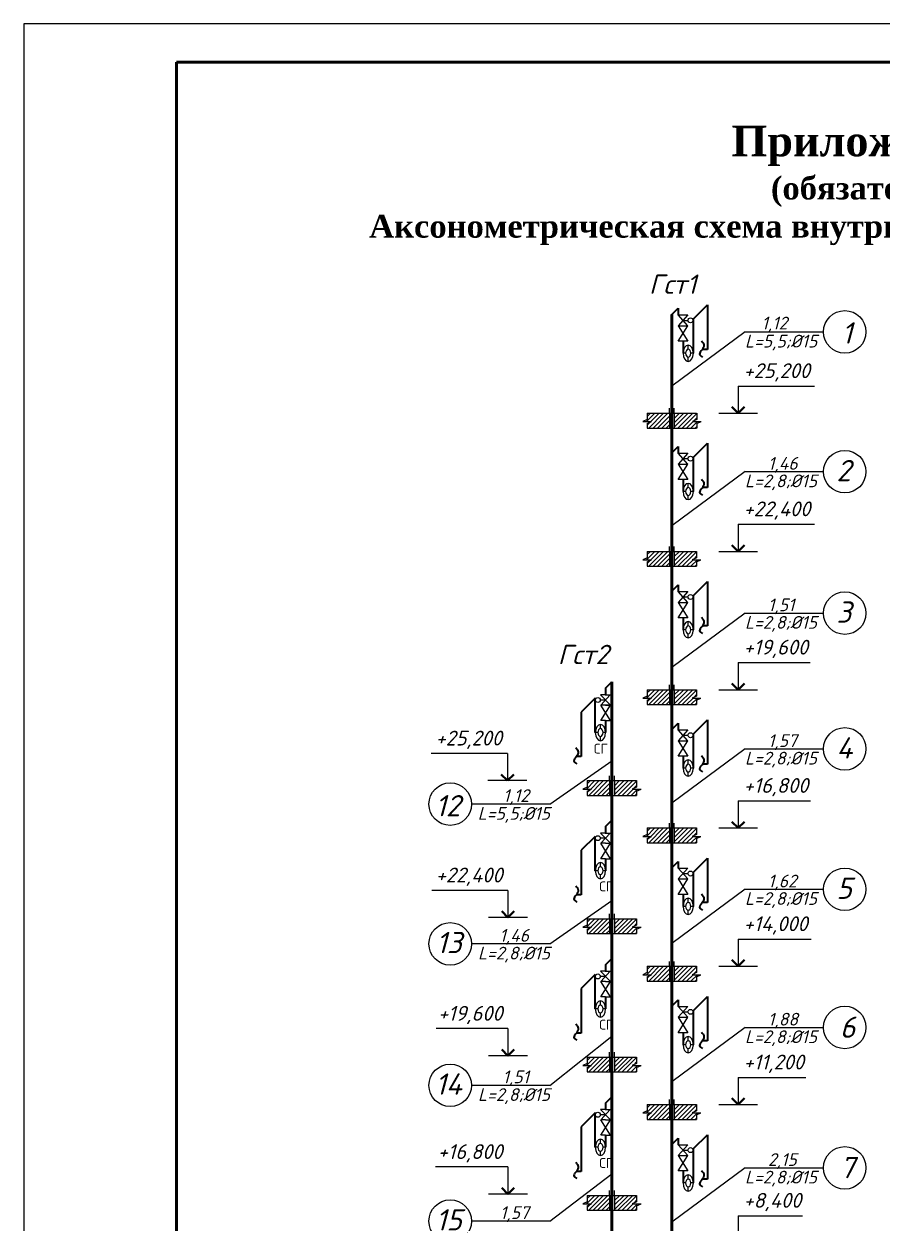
# Model space of a CAD drawing. Header units: millimetres. Extents: x -710977 to 10671, y -929782 to 89628.
# Drawn here: x 573 to 685.4, y 4702.1 to 4859.2 of the extents above; entities that cross this region are included whole.
import ezdxf

# ---------------------------------------------------------------- set-up
doc = ezdxf.new("R2010")
doc.units = ezdxf.units.MM
doc.header["$LTSCALE"] = 0.4
doc.layers.add('аксонометрия', color=84, linetype='Continuous')
doc.layers.add('кварталыИнфо', color=7, linetype='Continuous')
for name, color, linetype, lineweight in [('газ', 7, 'Continuous', 40), ('здания', 7, 'Continuous', 25), ('Надписи', 7, 'Continuous', 20)]:
    doc.layers.add(name, color=color, linetype=linetype, lineweight=lineweight)
doc.styles.add('1111', font='times.ttf', dxfattribs={"height": 3.5})
doc.styles.add('Zhenka', font='isocpeur.ttf', dxfattribs={"height": 400})
doc.styles.add('текстовый', font='isocpeui.ttf', dxfattribs={"height": 5})
pattern_1 = [(45, (322.7099, 4636.1933), (-0.28609493, 0.28609493), [])]
pattern_2 = [(45, (322.7099, 4618.06725), (-0.28609493, 0.28609493), [])]
pattern_3 = [(45, (330.56465, 4629.968), (-0.28609493, 0.28609493), [])]
pattern_4 = [(45, (330.56465, 4648.09405), (-0.28609493, 0.28609493), [])]
pattern_5 = [(45, (330.56465, 4666.2201), (-0.28609493, 0.28609493), [])]
pattern_6 = [(45, (330.56465, 4684.34615), (-0.28609493, 0.28609493), [])]

msp = doc.modelspace()

# ---------------------------------------------------------------- hatches: boundary and pattern name
at = {"layer": 'аксонометрия', "lineweight": 25}
h = msp.add_hatch(dxfattribs=at)
h.set_pattern_fill('ANSI31', scale=3.236795, style=0)
h.set_pattern_definition([(45, (330.56465, 4720.57867), (-0.28609493, 0.28609493), [])])
h.paths.add_polyline_path([(657.574, 4806.275), (657.574, 4808.217), (654.661, 4808.217), (654.661, 4807.381), (654.087, 4807.116), (655.235, 4807.116), (654.661, 4806.852), (654.661, 4806.275)])
h = msp.add_hatch(dxfattribs=at)
h.set_pattern_fill('ANSI31', scale=3.236795, style=0)
h.set_pattern_definition([(45, (330.56465, 4702.4526), (-0.28609493, 0.28609493), [])])
h.paths.add_polyline_path([(661.708, 4807.116), (660.56, 4807.116), (661.134, 4807.381), (661.134, 4808.217), (658.221, 4808.217), (658.221, 4806.275), (661.134, 4806.275), (661.134, 4806.852)])
h = msp.add_hatch(dxfattribs=at)
h.set_pattern_fill('ANSI31', scale=3.236795, style=0)
h.set_pattern_definition([(45, (330.56465, 4702.4722), (-0.28609493, 0.28609493), [])])
h.paths.add_polyline_path([(657.574, 4788.168), (657.574, 4790.111), (654.661, 4790.111), (654.661, 4789.274), (654.087, 4789.01), (655.235, 4789.01), (654.661, 4788.746), (654.661, 4788.168)])
h = msp.add_hatch(dxfattribs=at)
h.set_pattern_fill('ANSI31', scale=3.236795, style=0)
h.set_pattern_definition(pattern_6)
h.paths.add_polyline_path([(661.708, 4789.01), (660.56, 4789.01), (661.134, 4789.274), (661.134, 4790.111), (658.221, 4790.111), (658.221, 4788.168), (661.134, 4788.168), (661.134, 4788.746)])
h = msp.add_hatch(dxfattribs=at)
h.set_pattern_fill('ANSI31', scale=3.236795, style=0)
h.set_pattern_definition(pattern_6)
h.paths.add_polyline_path([(657.574, 4770.042), (657.574, 4771.984), (654.661, 4771.984), (654.661, 4771.148), (654.087, 4770.884), (655.235, 4770.884), (654.661, 4770.62), (654.661, 4770.042)])
h = msp.add_hatch(dxfattribs=at)
h.set_pattern_fill('ANSI31', scale=3.236795, style=0)
h.set_pattern_definition(pattern_5)
h.paths.add_polyline_path([(661.708, 4770.884), (660.56, 4770.884), (661.134, 4771.148), (661.134, 4771.984), (658.221, 4771.984), (658.221, 4770.042), (661.134, 4770.042), (661.134, 4770.62)])
h = msp.add_hatch(dxfattribs=at)
h.set_pattern_fill('ANSI31', scale=3.236795, style=0)
h.set_pattern_definition([(45, (322.7099, 4672.426), (-0.28609493, 0.28609493), [])])
h.paths.add_polyline_path([(649.719, 4758.122), (649.719, 4760.064), (646.806, 4760.064), (646.806, 4759.228), (646.232, 4758.964), (647.38, 4758.964), (646.806, 4758.699), (646.806, 4758.122)])
h = msp.add_hatch(dxfattribs=at)
h.set_pattern_fill('ANSI31', scale=3.236795, style=0)
h.set_pattern_definition([(45, (322.7099, 4654.29993), (-0.28609493, 0.28609493), [])])
h.paths.add_polyline_path([(650.367, 4758.122), (653.28, 4758.122), (653.28, 4758.699), (653.854, 4758.964), (652.706, 4758.964), (653.28, 4759.228), (653.28, 4760.064), (650.367, 4760.064)])
h = msp.add_hatch(dxfattribs=at)
h.set_pattern_fill('ANSI31', scale=3.236795, style=0)
h.set_pattern_definition(pattern_5)
h.paths.add_polyline_path([(657.574, 4751.916), (657.574, 4753.858), (654.661, 4753.858), (654.661, 4753.022), (654.087, 4752.758), (655.235, 4752.758), (654.661, 4752.494), (654.661, 4751.916)])
h = msp.add_hatch(dxfattribs=at)
h.set_pattern_fill('ANSI31', scale=3.236795, style=0)
h.set_pattern_definition(pattern_4)
h.paths.add_polyline_path([(661.708, 4752.758), (660.56, 4752.758), (661.134, 4753.022), (661.134, 4753.858), (658.221, 4753.858), (658.221, 4751.916), (661.134, 4751.916), (661.134, 4752.494)])
h = msp.add_hatch(dxfattribs=at)
h.set_pattern_fill('ANSI31', scale=3.236795, style=0)
h.set_pattern_definition([(45, (322.7099, 4654.31935), (-0.28609493, 0.28609493), [])])
h.paths.add_polyline_path([(649.719, 4740.016), (649.719, 4741.958), (646.806, 4741.958), (646.806, 4741.121), (646.232, 4740.857), (647.38, 4740.857), (646.806, 4740.593), (646.806, 4740.016)])
h = msp.add_hatch(dxfattribs=at)
h.set_pattern_fill('ANSI31', scale=3.236795, style=0)
h.set_pattern_definition(pattern_1)
h.paths.add_polyline_path([(650.367, 4740.016), (653.28, 4740.016), (653.28, 4740.593), (653.854, 4740.857), (652.706, 4740.857), (653.28, 4741.121), (653.28, 4741.958), (650.367, 4741.958)])
h = msp.add_hatch(dxfattribs=at)
h.set_pattern_fill('ANSI31', scale=3.236795, style=0)
h.set_pattern_definition(pattern_4)
h.paths.add_polyline_path([(657.574, 4733.79), (657.574, 4735.732), (654.661, 4735.732), (654.661, 4734.896), (654.087, 4734.632), (655.235, 4734.632), (654.661, 4734.368), (654.661, 4733.79)])
h = msp.add_hatch(dxfattribs=at)
h.set_pattern_fill('ANSI31', scale=3.236795, style=0)
h.set_pattern_definition(pattern_3)
h.paths.add_polyline_path([(661.708, 4734.632), (660.56, 4734.632), (661.134, 4734.896), (661.134, 4735.732), (658.221, 4735.732), (658.221, 4733.79), (661.134, 4733.79), (661.134, 4734.368)])
h = msp.add_hatch(dxfattribs=at)
h.set_pattern_fill('ANSI31', scale=3.236795, style=0)
h.set_pattern_definition(pattern_1)
h.paths.add_polyline_path([(649.719, 4721.89), (649.719, 4723.832), (646.806, 4723.832), (646.806, 4722.995), (646.232, 4722.731), (647.38, 4722.731), (646.806, 4722.467), (646.806, 4721.89)])
h = msp.add_hatch(dxfattribs=at)
h.set_pattern_fill('ANSI31', scale=3.236795, style=0)
h.set_pattern_definition(pattern_2)
h.paths.add_polyline_path([(650.367, 4721.89), (653.28, 4721.89), (653.28, 4722.467), (653.854, 4722.731), (652.706, 4722.731), (653.28, 4722.995), (653.28, 4723.832), (650.367, 4723.832)])
h = msp.add_hatch(dxfattribs=at)
h.set_pattern_fill('ANSI31', scale=3.236795, style=0)
h.set_pattern_definition(pattern_3)
h.paths.add_polyline_path([(657.574, 4715.664), (657.574, 4717.606), (654.661, 4717.606), (654.661, 4716.77), (654.087, 4716.506), (655.235, 4716.506), (654.661, 4716.242), (654.661, 4715.664)])
h = msp.add_hatch(dxfattribs=at)
h.set_pattern_fill('ANSI31', scale=3.236795, style=0)
h.set_pattern_definition([(45, (330.56465, 4611.84195), (-0.28609493, 0.28609493), [])])
h.paths.add_polyline_path([(661.708, 4716.506), (660.56, 4716.506), (661.134, 4716.77), (661.134, 4717.606), (658.221, 4717.606), (658.221, 4715.664), (661.134, 4715.664), (661.134, 4716.242)])
h = msp.add_hatch(dxfattribs=at)
h.set_pattern_fill('ANSI31', scale=3.236795, style=0)
h.set_pattern_definition(pattern_2)
h.paths.add_polyline_path([(649.719, 4703.763), (649.719, 4705.706), (646.806, 4705.706), (646.806, 4704.869), (646.232, 4704.605), (647.38, 4704.605), (646.806, 4704.341), (646.806, 4703.763)])
h = msp.add_hatch(dxfattribs=at)
h.set_pattern_fill('ANSI31', scale=3.236795, style=0)
h.set_pattern_definition([(45, (322.7099, 4599.9412), (-0.28609493, 0.28609493), [])])
h.paths.add_polyline_path([(650.367, 4703.763), (653.28, 4703.763), (653.28, 4704.341), (653.854, 4704.605), (652.706, 4704.605), (653.28, 4704.869), (653.28, 4705.706), (650.367, 4705.706)])

# ---------------------------------------------------------------- linework, layer by layer
at = {"color": 7, "lineweight": 35}
for p, q in [((657.898, 4821.145), (658.722, 4821.969)), ((658.722, 4821.969), (658.722, 4821.103)), ((660.719, 4820.585), (662.55, 4822.416)), ((662.55, 4822.416), (662.55, 4816.59)), ((660.719, 4816.086), (660.719, 4820.585)), ((659.359, 4817.659), (659.359, 4816.086)), ((662.55, 4816.59), (661.902, 4816.59)), ((660.719, 4802.459), (662.55, 4804.29)), ((662.55, 4804.29), (662.55, 4798.464)), ((657.898, 4803.019), (658.722, 4803.843)), ((658.722, 4803.843), (658.722, 4802.977)), ((660.719, 4797.96), (660.719, 4802.459)), ((659.359, 4799.533), (659.359, 4797.96)), ((662.55, 4798.464), (661.902, 4798.464)), ((657.898, 4784.893), (658.722, 4785.717)), ((658.722, 4785.717), (658.722, 4784.851)), ((660.719, 4784.333), (662.55, 4786.164)), ((662.55, 4786.164), (662.55, 4780.338)), ((660.719, 4779.834), (660.719, 4784.333)), ((659.359, 4781.407), (659.359, 4779.834)), ((662.55, 4780.338), (661.902, 4780.338)), ((649.219, 4772.168), (650.043, 4772.992)), ((649.219, 4772.168), (649.219, 4771.303)), ((647.859, 4770.867), (646.028, 4769.036)), ((647.859, 4766.368), (647.859, 4770.867)), ((646.028, 4769.036), (646.028, 4763.21)), ((649.219, 4767.94), (649.219, 4766.368)), ((657.898, 4766.767), (658.722, 4767.591)), ((658.722, 4767.591), (658.722, 4766.725)), ((660.719, 4766.207), (662.55, 4768.038)), ((662.55, 4768.038), (662.55, 4762.212)), ((660.719, 4761.708), (660.719, 4766.207)), ((646.028, 4763.21), (645.381, 4763.21)), ((659.359, 4763.281), (659.359, 4761.708)), ((662.55, 4762.212), (661.902, 4762.212)), ((649.219, 4754.061), (650.043, 4754.885)), ((649.219, 4754.061), (649.219, 4753.196)), ((647.859, 4752.76), (646.028, 4750.929)), ((647.859, 4748.261), (647.859, 4752.76)), ((646.028, 4750.929), (646.028, 4745.103)), ((649.219, 4749.833), (649.219, 4748.261)), ((657.898, 4748.641), (658.722, 4749.464)), ((658.722, 4749.464), (658.722, 4748.599)), ((660.719, 4748.081), (662.55, 4749.912)), ((662.55, 4749.912), (662.55, 4744.086)), ((660.719, 4743.582), (660.719, 4748.081)), ((646.028, 4745.103), (645.381, 4745.103)), ((659.359, 4745.155), (659.359, 4743.582)), ((662.55, 4744.086), (661.902, 4744.086)), ((649.219, 4735.935), (650.043, 4736.759)), ((649.219, 4735.935), (649.219, 4735.07)), ((647.859, 4734.634), (646.028, 4732.803)), ((647.859, 4730.135), (647.859, 4734.634)), ((646.028, 4732.803), (646.028, 4726.977)), ((649.219, 4731.707), (649.219, 4730.135)), ((657.898, 4730.514), (658.722, 4731.338)), ((658.722, 4731.338), (658.722, 4730.473)), ((660.719, 4729.955), (662.55, 4731.786)), ((662.55, 4731.786), (662.55, 4725.96)), ((660.719, 4725.456), (660.719, 4729.955)), ((646.028, 4726.977), (645.381, 4726.977)), ((659.359, 4727.029), (659.359, 4725.456)), ((662.55, 4725.96), (661.902, 4725.96)), ((649.219, 4717.809), (650.043, 4718.633)), ((649.219, 4717.809), (649.219, 4716.944)), ((647.859, 4716.508), (646.028, 4714.677)), ((647.859, 4712.009), (647.859, 4716.508)), ((646.028, 4714.677), (646.028, 4708.851)), ((649.219, 4713.581), (649.219, 4712.009)), ((657.898, 4712.388), (658.722, 4713.212)), ((658.722, 4713.212), (658.722, 4712.347)), ((660.719, 4711.829), (662.55, 4713.66)), ((662.55, 4713.66), (662.55, 4707.834)), ((660.719, 4707.33), (660.719, 4711.829)), ((646.028, 4708.851), (645.381, 4708.851)), ((659.359, 4708.903), (659.359, 4707.33)), ((662.55, 4707.834), (661.902, 4707.834))]:
    msp.add_line(p, q, dxfattribs=at)
at = {"color": 7, "lineweight": 20}
for p, q in [((667.519, 4818.881), (657.898, 4811.771)), ((667.519, 4818.881), (677.771, 4818.878)), ((667.519, 4818.881), (677.771, 4818.878)), ((666.588, 4811.78), (676.575, 4811.78)), ((667.519, 4800.564), (657.898, 4793.454)), ((667.519, 4800.564), (677.771, 4800.561)), ((667.519, 4800.564), (677.771, 4800.561)), ((666.588, 4793.673), (676.575, 4793.673)), ((667.519, 4782.02), (657.898, 4774.909)), ((667.519, 4782.02), (677.771, 4782.017)), ((667.519, 4782.02), (677.771, 4782.017)), ((666.588, 4775.547), (676.018, 4775.547)), ((636.339, 4763.627), (626.353, 4763.627)), ((667.519, 4764.225), (657.898, 4757.114)), ((667.519, 4764.225), (677.771, 4764.222)), ((667.519, 4764.225), (677.771, 4764.222)), ((666.588, 4757.421), (676.074, 4757.421)), ((641.888, 4756.989), (631.635, 4756.986)), ((641.888, 4756.989), (631.635, 4756.986)), ((636.414, 4745.682), (626.427, 4745.682)), ((667.519, 4745.826), (657.898, 4738.716)), ((667.519, 4745.826), (677.771, 4745.823)), ((667.519, 4745.826), (677.771, 4745.823)), ((641.888, 4738.671), (631.635, 4738.668)), ((641.888, 4738.671), (631.635, 4738.668)), ((666.588, 4739.295), (676.152, 4739.295)), ((636.414, 4727.556), (626.984, 4727.556)), ((667.519, 4727.712), (657.898, 4720.601)), ((667.519, 4727.712), (677.771, 4727.709)), ((667.519, 4727.712), (677.771, 4727.709)), ((666.588, 4721.169), (675.441, 4721.169)), ((641.888, 4720.127), (631.635, 4720.124)), ((641.888, 4720.127), (631.635, 4720.124)), ((636.414, 4709.43), (626.929, 4709.43)), ((667.519, 4709.313), (657.898, 4702.203)), ((667.519, 4709.313), (677.771, 4709.31)), ((667.519, 4709.313), (677.771, 4709.31)), ((641.888, 4702.332), (631.635, 4702.329)), ((641.888, 4702.332), (631.635, 4702.329)), ((666.588, 4703.043), (675.038, 4703.043))]:
    msp.add_line(p, q, dxfattribs=at)
at = {"color": 7, "lineweight": 25}
for p, q in [((666.588, 4811.78), (666.588, 4808.217)), ((664.035, 4808.217), (669.141, 4808.217)), ((666.588, 4793.673), (666.588, 4790.111)), ((664.035, 4790.111), (669.141, 4790.111)), ((666.588, 4775.547), (666.588, 4771.984)), ((664.035, 4771.984), (669.141, 4771.984)), ((636.339, 4763.627), (636.339, 4760.064)), ((638.893, 4760.064), (633.786, 4760.064)), ((666.588, 4757.421), (666.588, 4753.858)), ((664.035, 4753.858), (669.141, 4753.858)), ((636.414, 4745.682), (636.414, 4742.12)), ((638.968, 4742.12), (633.861, 4742.12)), ((666.588, 4739.295), (666.588, 4735.732)), ((664.035, 4735.732), (669.141, 4735.732)), ((636.414, 4727.556), (636.414, 4723.993)), ((638.968, 4723.993), (633.861, 4723.993)), ((666.588, 4721.169), (666.588, 4717.606)), ((664.035, 4717.606), (669.141, 4717.606)), ((636.414, 4709.43), (636.414, 4705.867)), ((638.968, 4705.867), (633.861, 4705.867)), ((666.588, 4703.043), (666.588, 4699.48))]:
    msp.add_line(p, q, dxfattribs=at)
at = {"color": 0, "lineweight": 50}
msp.add_lwpolyline([(592.974, 4854.237), (777.974, 4854.237), (777.974, 4567.237), (592.974, 4567.237)], close=True, dxfattribs=at)
at = {"color": 7, "lineweight": 25}
for centre in [(680.558, 4818.878), (680.558, 4800.561), (680.558, 4782.017), (680.558, 4764.222), (628.848, 4756.986), (680.558, 4745.823), (628.848, 4738.668), (680.558, 4727.709), (628.848, 4720.124), (680.558, 4709.31), (628.848, 4702.329)]:
    msp.add_circle(centre, 2.787, dxfattribs=at)
at = {"color": 7, "lineweight": 35}
for points in [[(661.769, 4817.723), (662.11, 4817.157), (661.859, 4816.532), (661.536, 4815.959), (661.91, 4815.585)], [(661.769, 4799.597), (662.11, 4799.031), (661.859, 4798.406), (661.536, 4797.833), (661.91, 4797.459)], [(661.769, 4781.471), (662.11, 4780.905), (661.859, 4780.28), (661.536, 4779.707), (661.91, 4779.333)], [(645.291, 4764.401), (645.632, 4763.835), (645.381, 4763.21), (645.058, 4762.637), (645.432, 4762.263)], [(661.769, 4763.345), (662.11, 4762.779), (661.859, 4762.154), (661.536, 4761.581), (661.91, 4761.207)], [(645.291, 4746.295), (645.632, 4745.728), (645.381, 4745.103), (645.058, 4744.531), (645.432, 4744.156)], [(661.769, 4745.219), (662.11, 4744.653), (661.859, 4744.028), (661.536, 4743.455), (661.91, 4743.081)], [(645.291, 4728.169), (645.632, 4727.602), (645.381, 4726.977), (645.058, 4726.404), (645.432, 4726.03)], [(661.769, 4727.093), (662.11, 4726.527), (661.859, 4725.902), (661.536, 4725.329), (661.91, 4724.955)], [(645.291, 4710.043), (645.632, 4709.476), (645.381, 4708.851), (645.058, 4708.278), (645.432, 4707.904)], [(661.769, 4708.967), (662.11, 4708.401), (661.859, 4707.776), (661.536, 4707.203), (661.91, 4706.829)]]:
    msp.add_spline(points, degree=3, dxfattribs=at)
at = {"layer": 'аксонометрия', "color": 7, "lineweight": 53}
for p, q in [((657.898, 4806.275), (657.898, 4821.145)), ((657.898, 4803.038), (657.898, 4806.275)), ((657.898, 4658.03), (657.898, 4803.038)), ((650.043, 4754.885), (650.043, 4772.992)), ((650.043, 4609.877), (650.043, 4754.885))]:
    msp.add_line(p, q, dxfattribs=at)
at = {"layer": 'аксонометрия', "color": 7, "lineweight": 25}
for p, q in [((659.359, 4820.391), (660.007, 4820.391)), ((660.039, 4816.595), (660.039, 4817.156)), ((659.702, 4816.086), (659.359, 4816.086)), ((660.039, 4815.016), (660.039, 4815.578)), ((660.719, 4816.086), (660.376, 4816.086)), ((654.661, 4807.381), (654.087, 4807.116)), ((654.661, 4808.217), (661.134, 4808.217)), ((654.661, 4808.217), (654.661, 4807.381)), ((657.574, 4808.217), (657.574, 4808.864)), ((657.574, 4808.217), (657.574, 4806.275)), ((658.221, 4808.217), (658.221, 4808.864)), ((658.221, 4808.217), (658.221, 4806.275)), ((661.167, 4807.381), (660.593, 4807.116)), ((661.167, 4808.217), (661.167, 4807.381)), ((654.087, 4807.116), (655.235, 4807.116)), ((654.661, 4806.852), (655.235, 4807.116)), ((654.661, 4806.852), (654.661, 4806.275)), ((654.661, 4806.275), (661.134, 4806.275)), ((660.593, 4807.116), (661.741, 4807.116)), ((661.167, 4806.852), (661.741, 4807.116)), ((661.167, 4806.852), (661.167, 4806.275)), ((659.359, 4802.265), (660.007, 4802.265)), ((659.702, 4797.96), (659.359, 4797.96)), ((660.039, 4798.469), (660.039, 4799.03)), ((660.719, 4797.96), (660.376, 4797.96)), ((660.039, 4796.89), (660.039, 4797.451)), ((654.661, 4790.111), (661.134, 4790.111)), ((654.661, 4790.111), (654.661, 4789.274)), ((657.574, 4790.111), (657.574, 4790.758)), ((657.574, 4790.111), (657.574, 4788.168)), ((658.221, 4790.111), (658.221, 4790.758)), ((658.221, 4790.111), (658.221, 4788.168)), ((661.134, 4790.111), (661.134, 4789.274)), ((654.661, 4789.274), (654.087, 4789.01)), ((654.087, 4789.01), (655.235, 4789.01)), ((654.661, 4788.746), (655.235, 4789.01)), ((654.661, 4788.746), (654.661, 4788.168)), ((661.134, 4789.274), (660.56, 4789.01)), ((660.56, 4789.01), (661.708, 4789.01)), ((661.134, 4788.746), (661.708, 4789.01)), ((661.134, 4788.746), (661.134, 4788.168)), ((654.661, 4788.168), (661.134, 4788.168)), ((657.898, 4788.168), (657.898, 4784.932)), ((659.359, 4784.139), (660.007, 4784.139)), ((660.039, 4780.343), (660.039, 4780.904)), ((659.702, 4779.834), (659.359, 4779.834)), ((660.039, 4778.764), (660.039, 4779.325)), ((660.719, 4779.834), (660.376, 4779.834)), ((649.168, 4771.303), (648.532, 4771.303)), ((649.855, 4769.961), (648.532, 4771.303)), ((648.583, 4769.961), (649.804, 4771.303)), ((649.168, 4771.303), (649.804, 4771.303)), ((654.661, 4771.984), (661.134, 4771.984)), ((654.661, 4771.984), (654.661, 4771.148)), ((657.574, 4771.984), (657.574, 4772.632)), ((657.574, 4771.984), (657.574, 4770.042)), ((658.221, 4771.984), (658.221, 4772.632)), ((658.221, 4771.984), (658.221, 4770.042)), ((661.134, 4771.984), (661.134, 4771.148)), ((649.194, 4770.632), (648.521, 4770.632)), ((649.855, 4767.94), (648.583, 4769.961)), ((648.583, 4767.94), (649.855, 4769.961)), ((649.219, 4769.961), (648.583, 4769.961)), ((649.168, 4769.961), (648.583, 4769.961)), ((649.754, 4769.961), (649.168, 4769.961)), ((649.219, 4769.961), (649.855, 4769.961)), ((654.661, 4771.148), (654.087, 4770.884)), ((654.087, 4770.884), (655.235, 4770.884)), ((654.661, 4770.62), (655.235, 4770.884)), ((654.661, 4770.62), (654.661, 4770.042)), ((654.661, 4770.042), (661.134, 4770.042)), ((657.898, 4770.042), (657.898, 4766.806)), ((661.134, 4771.148), (660.56, 4770.884)), ((660.56, 4770.884), (661.708, 4770.884)), ((661.134, 4770.62), (661.708, 4770.884)), ((661.134, 4770.62), (661.134, 4770.042)), ((648.539, 4766.876), (648.539, 4767.438)), ((649.219, 4767.94), (648.583, 4767.94)), ((649.219, 4767.94), (649.855, 4767.94)), ((648.202, 4766.368), (647.859, 4766.368)), ((648.539, 4765.298), (648.539, 4765.859)), ((649.219, 4766.368), (648.877, 4766.368)), ((659.359, 4766.013), (660.007, 4766.013)), ((660.039, 4762.217), (660.039, 4762.778)), ((649.73, 4760.064), (649.73, 4760.712)), ((650.377, 4760.064), (650.377, 4760.712)), ((659.702, 4761.708), (659.359, 4761.708)), ((660.039, 4760.638), (660.039, 4761.199)), ((660.719, 4761.708), (660.376, 4761.708)), ((646.806, 4759.228), (646.232, 4758.964)), ((646.232, 4758.964), (647.38, 4758.964)), ((646.806, 4760.064), (653.28, 4760.064)), ((646.806, 4760.064), (646.806, 4759.228)), ((646.806, 4758.699), (647.38, 4758.964)), ((646.806, 4758.699), (646.806, 4758.122)), ((649.73, 4760.064), (649.73, 4758.122)), ((650.377, 4760.064), (650.377, 4758.122)), ((653.28, 4759.228), (652.706, 4758.964)), ((652.706, 4758.964), (653.854, 4758.964)), ((653.28, 4760.064), (653.28, 4759.228)), ((653.28, 4758.699), (653.854, 4758.964)), ((653.28, 4758.699), (653.28, 4758.122)), ((646.806, 4758.122), (653.28, 4758.122)), ((657.574, 4753.858), (657.574, 4754.506)), ((658.221, 4753.858), (658.221, 4754.506)), ((649.194, 4752.525), (648.521, 4752.525)), ((649.168, 4753.196), (648.532, 4753.196)), ((649.855, 4751.855), (648.532, 4753.196)), ((648.583, 4751.855), (649.804, 4753.196)), ((649.168, 4753.196), (649.804, 4753.196)), ((654.661, 4753.022), (654.087, 4752.758)), ((654.087, 4752.758), (655.235, 4752.758)), ((654.661, 4753.858), (661.134, 4753.858)), ((654.661, 4753.858), (654.661, 4753.022)), ((654.661, 4752.494), (655.235, 4752.758)), ((654.661, 4752.494), (654.661, 4751.916)), ((657.574, 4753.858), (657.574, 4751.916)), ((658.221, 4753.858), (658.221, 4751.916)), ((661.134, 4753.022), (660.56, 4752.758)), ((660.56, 4752.758), (661.708, 4752.758)), ((661.134, 4753.858), (661.134, 4753.022)), ((661.134, 4752.494), (661.708, 4752.758)), ((661.134, 4752.494), (661.134, 4751.916)), ((649.219, 4751.855), (648.583, 4751.855)), ((649.855, 4749.833), (648.583, 4751.855)), ((648.583, 4749.833), (649.855, 4751.855)), ((649.219, 4751.855), (649.855, 4751.855)), ((654.661, 4751.916), (661.134, 4751.916)), ((657.898, 4751.916), (657.898, 4748.68)), ((648.539, 4748.77), (648.539, 4749.331)), ((649.219, 4749.833), (648.583, 4749.833)), ((649.219, 4749.833), (649.855, 4749.833)), ((648.202, 4748.261), (647.859, 4748.261)), ((648.539, 4747.191), (648.539, 4747.753)), ((649.219, 4748.261), (648.877, 4748.261)), ((659.359, 4747.887), (660.007, 4747.887)), ((660.039, 4744.09), (660.039, 4744.652)), ((659.702, 4743.582), (659.359, 4743.582)), ((660.039, 4742.512), (660.039, 4743.073)), ((660.719, 4743.582), (660.376, 4743.582)), ((646.806, 4741.958), (653.28, 4741.958)), ((646.806, 4741.958), (646.806, 4741.121)), ((649.719, 4741.958), (649.719, 4742.605)), ((649.719, 4741.958), (649.719, 4740.016)), ((650.367, 4741.958), (650.367, 4742.605)), ((650.367, 4741.958), (650.367, 4740.016)), ((653.28, 4741.958), (653.28, 4741.121)), ((646.806, 4741.121), (646.232, 4740.857)), ((646.232, 4740.857), (647.38, 4740.857)), ((646.806, 4740.593), (647.38, 4740.857)), ((646.806, 4740.593), (646.806, 4740.016)), ((646.806, 4740.016), (653.28, 4740.016)), ((653.28, 4741.121), (652.706, 4740.857)), ((652.706, 4740.857), (653.854, 4740.857)), ((653.28, 4740.593), (653.854, 4740.857)), ((653.28, 4740.593), (653.28, 4740.016)), ((654.661, 4735.732), (661.134, 4735.732)), ((654.661, 4735.732), (654.661, 4734.896)), ((657.574, 4735.732), (657.574, 4736.38)), ((657.574, 4735.732), (657.574, 4733.79)), ((658.221, 4735.732), (658.221, 4736.38)), ((658.221, 4735.732), (658.221, 4733.79)), ((661.134, 4735.732), (661.134, 4734.896)), ((649.194, 4734.399), (648.521, 4734.399)), ((649.168, 4735.07), (648.532, 4735.07)), ((649.855, 4733.729), (648.532, 4735.07)), ((648.583, 4733.729), (649.804, 4735.07)), ((649.219, 4733.729), (648.583, 4733.729)), ((649.855, 4731.707), (648.583, 4733.729)), ((648.583, 4731.707), (649.855, 4733.729)), ((649.168, 4735.07), (649.804, 4735.07)), ((649.219, 4733.729), (649.855, 4733.729)), ((654.661, 4734.896), (654.087, 4734.632)), ((654.087, 4734.632), (655.235, 4734.632)), ((654.661, 4734.368), (655.235, 4734.632)), ((654.661, 4734.368), (654.661, 4733.79)), ((654.661, 4733.79), (661.134, 4733.79)), ((657.898, 4733.79), (657.898, 4730.553)), ((661.134, 4734.896), (660.56, 4734.632)), ((660.56, 4734.632), (661.708, 4734.632)), ((661.134, 4734.368), (661.708, 4734.632)), ((661.134, 4734.368), (661.134, 4733.79)), ((648.539, 4730.644), (648.539, 4731.205)), ((649.219, 4731.707), (648.583, 4731.707)), ((649.219, 4731.707), (649.855, 4731.707)), ((648.202, 4730.135), (647.859, 4730.135)), ((648.539, 4729.065), (648.539, 4729.627)), ((649.219, 4730.135), (648.877, 4730.135)), ((659.359, 4729.761), (660.007, 4729.761)), ((660.039, 4725.964), (660.039, 4726.526)), ((649.719, 4723.832), (649.719, 4724.479)), ((650.367, 4723.832), (650.367, 4724.479)), ((659.702, 4725.456), (659.359, 4725.456)), ((660.039, 4724.386), (660.039, 4724.947)), ((660.719, 4725.456), (660.376, 4725.456)), ((646.806, 4722.995), (646.232, 4722.731)), ((646.232, 4722.731), (647.38, 4722.731)), ((646.806, 4723.832), (653.28, 4723.832)), ((646.806, 4723.832), (646.806, 4722.995)), ((646.806, 4722.467), (647.38, 4722.731)), ((649.719, 4723.832), (649.719, 4721.89)), ((650.367, 4723.832), (650.367, 4721.89)), ((653.28, 4722.995), (652.706, 4722.731)), ((652.706, 4722.731), (653.854, 4722.731)), ((653.28, 4723.832), (653.28, 4722.995)), ((653.28, 4722.467), (653.854, 4722.731)), ((646.806, 4722.467), (646.806, 4721.89)), ((646.806, 4721.89), (653.28, 4721.89)), ((653.28, 4722.467), (653.28, 4721.89)), ((657.574, 4717.606), (657.574, 4718.254)), ((658.221, 4717.606), (658.221, 4718.254)), ((649.194, 4716.273), (648.521, 4716.273)), ((649.168, 4716.944), (648.532, 4716.944)), ((649.855, 4715.603), (648.532, 4716.944)), ((648.583, 4715.603), (649.804, 4716.944)), ((649.168, 4716.944), (649.804, 4716.944)), ((654.661, 4716.77), (654.087, 4716.506)), ((654.087, 4716.506), (655.235, 4716.506)), ((654.661, 4717.606), (661.134, 4717.606)), ((654.661, 4717.606), (654.661, 4716.77)), ((654.661, 4716.242), (655.235, 4716.506)), ((654.661, 4716.242), (654.661, 4715.664)), ((657.574, 4717.606), (657.574, 4715.664)), ((658.221, 4717.606), (658.221, 4715.664)), ((661.134, 4716.77), (660.56, 4716.506)), ((660.56, 4716.506), (661.708, 4716.506)), ((661.134, 4717.606), (661.134, 4716.77)), ((661.134, 4716.242), (661.708, 4716.506)), ((661.134, 4716.242), (661.134, 4715.664)), ((649.219, 4715.603), (648.583, 4715.603)), ((649.855, 4713.581), (648.583, 4715.603)), ((648.583, 4713.581), (649.855, 4715.603)), ((649.219, 4715.603), (649.855, 4715.603)), ((654.661, 4715.664), (661.134, 4715.664)), ((648.539, 4712.518), (648.539, 4713.079)), ((649.219, 4713.581), (648.583, 4713.581)), ((649.219, 4713.581), (649.855, 4713.581)), ((648.202, 4712.009), (647.859, 4712.009)), ((649.219, 4712.009), (648.877, 4712.009)), ((659.359, 4711.635), (660.007, 4711.635)), ((648.539, 4710.939), (648.539, 4711.5)), ((660.039, 4707.838), (660.039, 4708.4)), ((659.702, 4707.33), (659.359, 4707.33)), ((660.039, 4706.26), (660.039, 4706.821)), ((660.719, 4707.33), (660.376, 4707.33)), ((646.806, 4705.706), (653.28, 4705.706)), ((646.806, 4705.706), (646.806, 4704.869)), ((649.719, 4705.706), (649.719, 4706.353)), ((649.719, 4705.706), (649.719, 4703.763)), ((650.367, 4705.706), (650.367, 4706.353)), ((650.367, 4705.706), (650.367, 4703.763)), ((653.28, 4705.706), (653.28, 4704.869)), ((646.806, 4704.869), (646.232, 4704.605)), ((646.232, 4704.605), (647.38, 4704.605)), ((646.806, 4704.341), (647.38, 4704.605)), ((646.806, 4704.341), (646.806, 4703.763)), ((646.806, 4703.763), (653.28, 4703.763)), ((653.28, 4704.869), (652.706, 4704.605)), ((652.706, 4704.605), (653.854, 4704.605)), ((653.28, 4704.341), (653.854, 4704.605)), ((653.28, 4704.341), (653.28, 4703.763))]:
    msp.add_line(p, q, dxfattribs=at)
at = {"layer": 'аксонометрия', "color": 7, "lineweight": 50}
msp.add_line((650.043, 4754.885), (650.043, 4758.122), dxfattribs=at)
at = {"layer": 'аксонометрия', "color": 7, "lineweight": 25}
for centre in [(660.33, 4820.391), (660.33, 4802.265), (660.33, 4784.139), (648.197, 4770.632), (660.33, 4766.013), (648.197, 4752.525), (660.33, 4747.887), (648.197, 4734.399), (660.33, 4729.761), (648.197, 4716.273), (660.33, 4711.635)]:
    msp.add_circle(centre, 0.324, dxfattribs=at)
at = {"layer": 'аксонометрия', "color": 7, "lineweight": 25, "extrusion": (0, 0, -1)}
for centre, major_axis, ratio in [((660.039, 4816.086), (0, -1.07), 0.6353435), ((660.039, 4816.086), (0, -0.509), 0.6634455), ((660.039, 4797.96), (0, -1.07), 0.6353435), ((660.039, 4797.96), (0, -0.509), 0.6634455), ((660.039, 4779.834), (0, -1.07), 0.6353435), ((660.039, 4779.834), (0, -0.509), 0.6634455), ((648.539, 4766.368), (0, -1.07), 0.6353435), ((648.539, 4766.368), (0, -0.509), 0.6634455), ((660.039, 4761.708), (0, -1.07), 0.6353435), ((660.039, 4761.708), (0, -0.509), 0.6634455), ((648.539, 4748.261), (0, -1.07), 0.6353435), ((648.539, 4748.261), (0, -0.509), 0.6634455), ((660.039, 4743.582), (0, -1.07), 0.6353435), ((660.039, 4743.582), (0, -0.509), 0.6634455), ((648.539, 4730.135), (0, -1.07), 0.6353435), ((648.539, 4730.135), (0, -0.509), 0.6634455), ((660.039, 4725.456), (0, -1.07), 0.6353435), ((660.039, 4725.456), (0, -0.509), 0.6634455), ((648.539, 4712.009), (0, -1.07), 0.6353435), ((648.539, 4712.009), (0, -0.509), 0.6634455), ((660.039, 4707.33), (0, -1.07), 0.6353435), ((660.039, 4707.33), (0, -0.509), 0.6634455)]:
    msp.add_ellipse(centre, major_axis=major_axis, ratio=ratio, dxfattribs=at)
at = {"layer": 'кварталыИнфо', "ltscale": 0.12}
for p, q in [((658.722, 4821.103), (659.997, 4821.103)), ((659.997, 4819.679), (658.722, 4821.103)), ((659.997, 4821.103), (658.722, 4819.679)), ((658.722, 4819.679), (659.997, 4819.679)), ((658.722, 4817.659), (659.997, 4819.679)), ((658.722, 4819.679), (659.997, 4817.659)), ((659.997, 4817.659), (658.722, 4817.659)), ((657.898, 4808.217), (657.898, 4812.425)), ((658.722, 4802.977), (659.997, 4802.977)), ((659.997, 4801.553), (658.722, 4802.977)), ((659.997, 4802.977), (658.722, 4801.553)), ((658.722, 4801.553), (659.997, 4801.553)), ((658.722, 4799.533), (659.997, 4801.553)), ((658.722, 4801.553), (659.997, 4799.533)), ((659.997, 4799.533), (658.722, 4799.533)), ((658.722, 4784.851), (659.997, 4784.851)), ((659.997, 4783.427), (658.722, 4784.851)), ((659.997, 4784.851), (658.722, 4783.427)), ((658.722, 4783.427), (659.997, 4783.427)), ((658.722, 4781.407), (659.997, 4783.427)), ((658.722, 4783.427), (659.997, 4781.407)), ((659.997, 4781.407), (658.722, 4781.407)), ((658.722, 4766.725), (659.997, 4766.725)), ((659.997, 4765.301), (658.722, 4766.725)), ((659.997, 4766.725), (658.722, 4765.301)), ((658.722, 4765.301), (659.997, 4765.301)), ((658.722, 4763.281), (659.997, 4765.301)), ((658.722, 4765.301), (659.997, 4763.281)), ((641.888, 4756.989), (650.043, 4762.663)), ((659.997, 4763.281), (658.722, 4763.281)), ((658.722, 4748.599), (659.997, 4748.599)), ((659.997, 4747.175), (658.722, 4748.599)), ((659.997, 4748.599), (658.722, 4747.175)), ((658.722, 4747.175), (659.997, 4747.175)), ((658.722, 4745.155), (659.997, 4747.175)), ((658.722, 4747.175), (659.997, 4745.155)), ((659.997, 4745.155), (658.722, 4745.155)), ((641.888, 4738.671), (650.043, 4744.346)), ((658.722, 4730.473), (659.997, 4730.473)), ((659.997, 4729.049), (658.722, 4730.473)), ((659.997, 4730.473), (658.722, 4729.049)), ((658.722, 4729.049), (659.997, 4729.049)), ((658.722, 4727.029), (659.997, 4729.049)), ((658.722, 4729.049), (659.997, 4727.029)), ((641.888, 4720.127), (650.043, 4726.564)), ((659.997, 4727.029), (658.722, 4727.029)), ((658.722, 4712.347), (659.997, 4712.347)), ((659.997, 4710.923), (658.722, 4712.347)), ((659.997, 4712.347), (658.722, 4710.923)), ((658.722, 4710.923), (659.997, 4710.923)), ((658.722, 4708.903), (659.997, 4710.923)), ((658.722, 4710.923), (659.997, 4708.903)), ((641.888, 4702.332), (650.043, 4708.514)), ((659.997, 4708.903), (658.722, 4708.903))]:
    msp.add_line(p, q, dxfattribs=at)
at = {"layer": 'кварталыИнфо', "lineweight": 53, "ltscale": 0.12}
for q in [(657.898, 4817.202), (657.898, 4815.325)]:
    msp.add_line((657.898, 4808.217), q, dxfattribs=at)
at = {"layer": 'кварталыИнфо', "ltscale": 0.12}
msp.add_lwpolyline([(572.974, 4562.237), (782.974, 4562.237), (782.974, 4859.237), (572.974, 4859.237)], close=True, dxfattribs=at)
at = {"layer": 'Надписи', "color": 7, "linetype": 'ByBlock', "lineweight": 40, "ltscale": 0.2}
for p, q in [((666.588, 4808.217), (665.764, 4809.041)), ((666.588, 4808.217), (667.412, 4809.041)), ((666.588, 4790.111), (665.764, 4790.934)), ((666.588, 4790.111), (667.412, 4790.934)), ((666.588, 4771.984), (665.764, 4772.808)), ((666.588, 4771.984), (667.412, 4772.808)), ((636.339, 4760.064), (635.516, 4760.888)), ((636.339, 4760.064), (637.163, 4760.888)), ((666.588, 4753.858), (665.764, 4754.682)), ((666.588, 4753.858), (667.412, 4754.682)), ((636.414, 4742.12), (635.59, 4742.943)), ((636.414, 4742.12), (637.238, 4742.943)), ((666.588, 4735.732), (665.764, 4736.556)), ((666.588, 4735.732), (667.412, 4736.556)), ((636.414, 4723.993), (635.59, 4724.817)), ((636.414, 4723.993), (637.238, 4724.817)), ((666.588, 4717.606), (665.764, 4718.43)), ((666.588, 4717.606), (667.412, 4718.43)), ((636.414, 4705.867), (635.59, 4706.691)), ((636.414, 4705.867), (637.238, 4706.691))]:
    msp.add_line(p, q, dxfattribs=at)

# ---------------------------------------------------------------- texts
at = {"color": 7, "lineweight": 35, "char_height": 2.53866, "width": 16.43378, "attachment_point": 1, "style": 'текстовый'}
for s, insert in [('{\\fISOCPEUR|b0|i1|c204|p34;Гст1}', (654.899, 4826.408)), ('{\\fISOCPEUR|b0|i1|c204|p34;Гст2}', (642.947, 4777.872))]:
    msp.add_mtext(s, dxfattribs=dict(at, insert=insert))
at = {"color": 7, "lineweight": 25, "char_height": 2.78683, "style": 'текстовый'}
for s, insert, attachment_point in [('{\\fISOCPEUR|b0|i1|c204|p34;1}', (680.148, 4820.133), 1), ('{\\fISOCPEUR|b0|i1|c204|p34;2}', (679.463, 4802.095), 1), ('{\\fISOCPEUR|b0|i1|c204|p34;3}', (679.463, 4783.551), 1), ('{\\fISOCPEUR|b0|i1|c204|p34;4}', (679.463, 4765.756), 1), ('{\\fISOCPEUR|b0|i1|c204|p34;12}', (630.18, 4758.172), 3), ('{\\fISOCPEUR|b0|i1|c204|p34;5}', (679.463, 4747.357), 1), ('{\\fISOCPEUR|b0|i1|c204|p34;13}', (630.367, 4740.235), 3), ('{\\fISOCPEUR|b0|i1|c204|p34;6}', (679.912, 4729.143), 1), ('{\\fISOCPEUR|b0|i1|c204|p34;14}', (630.367, 4721.691), 3), ('{\\fISOCPEUR|b0|i1|c204|p34;7}', (679.912, 4710.745), 1), ('{\\fISOCPEUR|b0|i1|c204|p34;15}', (630.367, 4703.896), 3)]:
    msp.add_mtext(s, dxfattribs=dict(at, insert=insert, attachment_point=attachment_point))
at = {"color": 7, "lineweight": 20, "width": 9.6748, "style": 'текстовый'}
for s, insert, char_height, attachment_point in [('{\\fISOCPEUR|b0|i1|c0|p34;+2\\fISOCPEUR|b0|i1|c204|p34;5\\fISOCPEUR|b0|i1|c0|p34;,\\fISOCPEUR|b0|i1|c204|p34;2\\fISOCPEUR|b0|i1|c0|p34;00}', (667.295, 4814.762), 1.942077, 1), ('{\\fISOCPEUR|b0|i1|c0|p34;+22,400}', (667.295, 4796.655), 1.94208, 1), ('{\\fISOCPEUR|b0|i1|c0|p34;+19,600}', (667.295, 4778.529), 1.94208, 1), ('{\\fISOCPEUR|b0|i1|c0|p34;+2\\fISOCPEUR|b0|i1|c204|p34;5\\fISOCPEUR|b0|i1|c0|p34;,\\fISOCPEUR|b0|i1|c204|p34;2\\fISOCPEUR|b0|i1|c0|p34;00}', (635.633, 4766.609), 1.942077, 3), ('{\\fISOCPEUR|b0|i1|c0|p34;+16,800}', (667.295, 4760.403), 1.94208, 1), ('{\\fISOCPEUR|b0|i1|c0|p34;+22,400}', (635.708, 4748.664), 1.94208, 3), ('{\\fISOCPEUR|b0|i1|c0|p34;+14,000}', (667.295, 4742.277), 1.94208, 1), ('{\\fISOCPEUR|b0|i1|c0|p34;+19,600}', (635.708, 4730.538), 1.94208, 3), ('{\\fISOCPEUR|b0|i1|c0|p34;+11,200}', (667.295, 4724.151), 1.94208, 1), ('{\\fISOCPEUR|b0|i1|c0|p34;+16,800}', (635.708, 4712.412), 1.94208, 3), ('{\\fISOCPEUR|b0|i1|c0|p34;+8,400}', (667.295, 4706.025), 1.94208, 1)]:
    msp.add_mtext(s, dxfattribs=dict(at, insert=insert, char_height=char_height, attachment_point=attachment_point))
at = {"layer": 'аксонометрия', "color": 7, "lineweight": 40, "insert": (647.668, 4764.9), "char_height": 1.2947, "width": 1.97398, "attachment_point": 1, "style": 'Zhenka'}
msp.add_mtext('СГ', dxfattribs=at)
at = {"layer": 'аксонометрия', "color": 7, "lineweight": 50, "char_height": 1.2947, "width": 1.97398, "attachment_point": 1, "style": 'Zhenka'}
for insert in [(648.385, 4746.85), (648.385, 4728.723), (648.385, 4710.597)]:
    msp.add_mtext('СГ', dxfattribs=dict(at, insert=insert))
at = {"layer": 'газ', "lineweight": 70, "ltscale": 0.08, "insert": (592.974, 4854.237), "char_height": 5, "attachment_point": 1, "style": '1111'}
msp.add_mtext_dynamic_manual_height_columns('\\pi98.78985;{\\fTimes New Roman|b1|i0|c204|p18;\\P\\pi72.73844;\\H0.8x;Приложение А\\P\\pi77.90751;\\H0.75x;(обязательное)\\P\\pi25.24277;Аксонометрическая схема внутридомовой системы газоснабжения}', width=185, gutter_width=17.5, heights=[43.152], dxfattribs=at)
at = {"layer": 'здания', "color": 7, "lineweight": 20, "char_height": 1.6721, "width": 12.19815, "style": 'текстовый'}
for s, insert, attachment_point in [('{\\fISOCPEUR|b0|i1|c204|p34;1},{\\fISOCPEUR|b0|i1|c204|p34;12}', (669.653, 4820.877), 1), ('L={\\fISOCPEUR|b0|i1|c204|p34;5},{\\fISOCPEUR|b0|i1|c204|p34;5};%%C15', (667.481, 4818.505), 1), ('{\\fISOCPEUR|b0|i1|c204|p34;1},{\\fISOCPEUR|b0|i1|c204|p34;46}', (670.503, 4802.483), 1), ('L={\\fISOCPEUR|b0|i1|c204|p34;2},{\\fISOCPEUR|b0|i1|c204|p34;8};%%C15', (667.481, 4800.187), 1), ('{\\fISOCPEUR|b0|i1|c204|p34;1},{\\fISOCPEUR|b0|i1|c204|p34;5}1', (670.503, 4783.939), 1), ('L={\\fISOCPEUR|b0|i1|c204|p34;2},{\\fISOCPEUR|b0|i1|c204|p34;8};%%C15', (667.481, 4781.643), 1), ('{\\fISOCPEUR|b0|i1|c204|p34;1},{\\fISOCPEUR|b0|i1|c204|p34;57}', (670.503, 4766.144), 1), ('L={\\fISOCPEUR|b0|i1|c204|p34;2},{\\fISOCPEUR|b0|i1|c204|p34;8};%%C15', (667.481, 4763.848), 1), ('{\\fISOCPEUR|b0|i1|c204|p34;1},{\\fISOCPEUR|b0|i1|c204|p34;12}', (639.173, 4758.937), 3), ('L={\\fISOCPEUR|b0|i1|c204|p34;5},{\\fISOCPEUR|b0|i1|c204|p34;5};%%C15', (641.926, 4756.612), 3), ('{\\fISOCPEUR|b0|i1|c204|p34;1},{\\fISOCPEUR|b0|i1|c204|p34;62}', (670.503, 4747.745), 1), ('L={\\fISOCPEUR|b0|i1|c204|p34;2},{\\fISOCPEUR|b0|i1|c204|p34;8};%%C15', (667.481, 4745.449), 1), ('{\\fISOCPEUR|b0|i1|c204|p34;1},{\\fISOCPEUR|b0|i1|c204|p34;46}', (639.173, 4740.62), 3), ('L={\\fISOCPEUR|b0|i1|c204|p34;2},{\\fISOCPEUR|b0|i1|c204|p34;8};%%C15', (641.926, 4738.295), 3), ('{\\fISOCPEUR|b0|i1|c204|p34;1},{\\fISOCPEUR|b0|i1|c204|p34;88}', (670.503, 4729.631), 1), ('L={\\fISOCPEUR|b0|i1|c204|p34;2},{\\fISOCPEUR|b0|i1|c204|p34;8};%%C15', (667.481, 4727.335), 1), ('{\\fISOCPEUR|b0|i1|c204|p34;1},{\\fISOCPEUR|b0|i1|c204|p34;5}1', (639.173, 4722.076), 3), ('L={\\fISOCPEUR|b0|i1|c204|p34;2},{\\fISOCPEUR|b0|i1|c204|p34;8};%%C15', (641.926, 4719.75), 3), ('{\\fISOCPEUR|b0|i1|c204|p34;2},{\\fISOCPEUR|b0|i1|c204|p34;15}', (670.503, 4711.232), 1), ('L={\\fISOCPEUR|b0|i1|c204|p34;2},{\\fISOCPEUR|b0|i1|c204|p34;8};%%C15', (667.481, 4708.936), 1), ('{\\fISOCPEUR|b0|i1|c204|p34;1},{\\fISOCPEUR|b0|i1|c204|p34;57}', (639.173, 4704.281), 3)]:
    msp.add_mtext(s, dxfattribs=dict(at, insert=insert, attachment_point=attachment_point))

doc.saveas('drawing.dxf')
